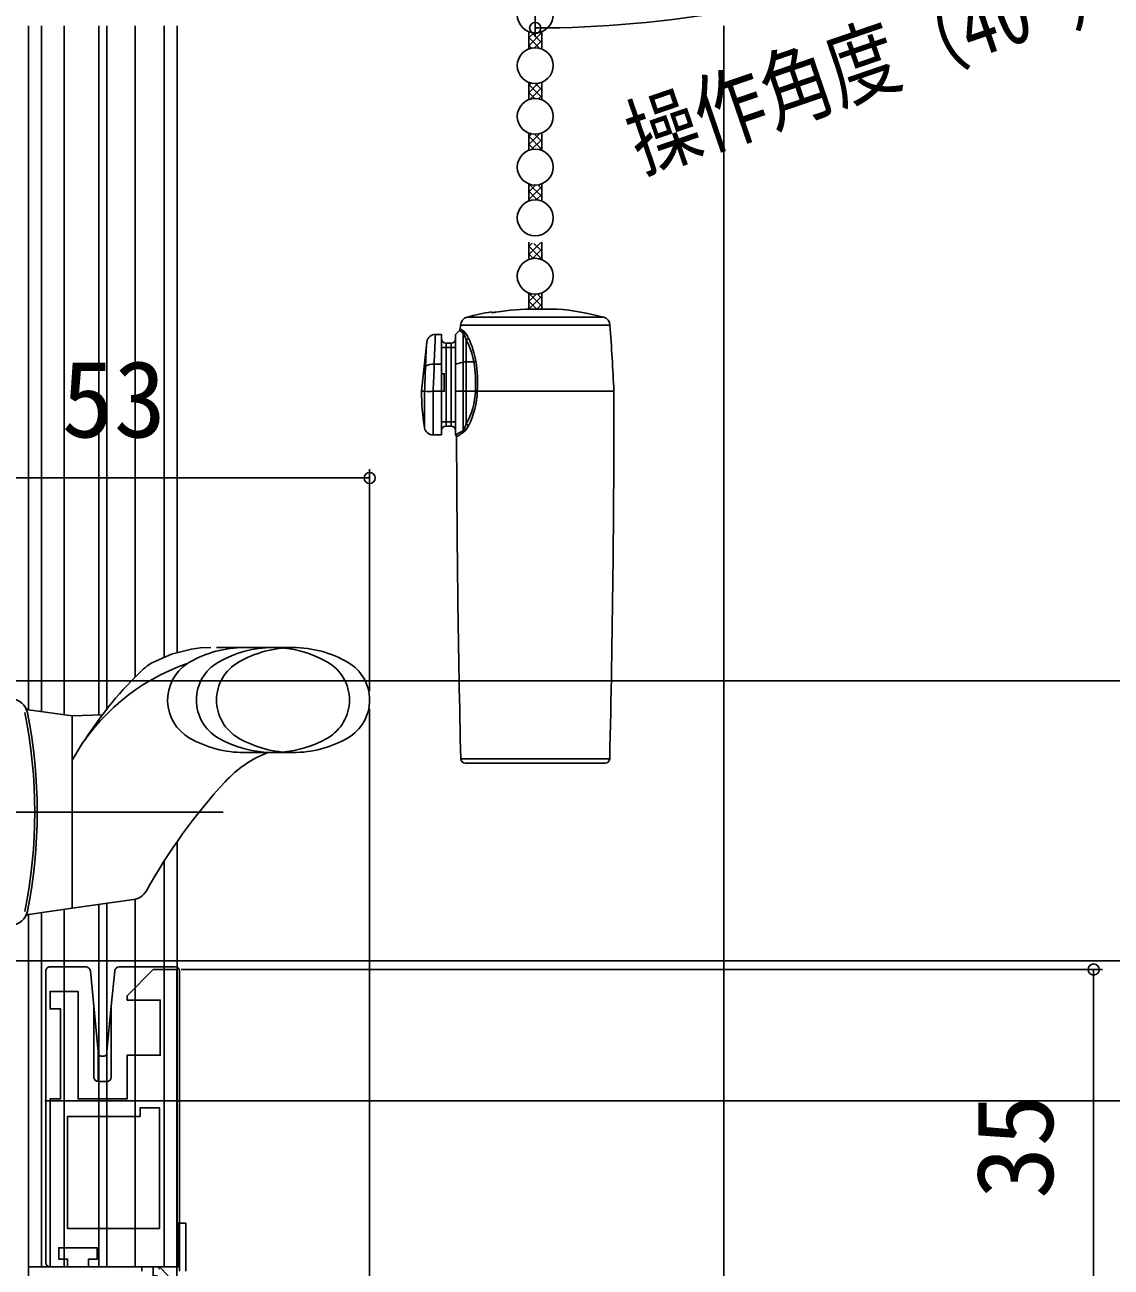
# Model space of a CAD drawing. Units: millimetres, scale not verified. Extents: x -525 to 525, y -783 to 778.
# Drawn here: x -254.4 to -130.2, y -11.6 to 130.4 of the extents above; entities that cross this region are included whole.
import ezdxf
from ezdxf.enums import TextEntityAlignment as Align

# ---------------------------------------------------------------- set-up
doc = ezdxf.new("R2010")
doc.units = ezdxf.units.MM
doc.header["$LTSCALE"] = 4
for name, color, linetype in [('0-2_YKK_11', 7, 'Continuous'), ('0-3_YKK_11E', 7, 'Continuous'), ('0-4_YKK_12', 2, 'Continuous'), ('0-5_YKK_13', 4, 'Continuous'), ('0-7_YKK_D', 6, 'Continuous'), ('0-9_YSS_K', 3, 'Continuous')]:
    doc.layers.add(name, color=color, linetype=linetype)
doc.styles.add('ＭＳ ゴシック', font='')
doc.styles.get('ＭＳ ゴシック').set_extended_font_data('MS Gothic')

msp = doc.modelspace()

# ---------------------------------------------------------------- linework, layer by layer
at = {"layer": '0-2_YKK_11'}
msp.add_lwpolyline([(-368, -32.576), (-307.4, -32.576), (-307.4, -60.576), (-304, -60.576), (-304, -58.676), (-304.5, -58.176), (-305, -57.676), (-305, -32.576), (-254, -32.576), (-254, -31.076), (-241.5, -31.076), (-241.5, -32.576), (-239, -32.576), (-239, -28.576), (-254, -28.576), (-254, 23.424), (-255.8, 23.424), (-255.8, 21.424), (-264, 21.424), (-264, 18.124)], dxfattribs=at)
at = {"layer": '0-3_YKK_11E'}
msp.add_lwpolyline([(-238.031, -12.576), (-239.031, -11.576), (-247.131, -11.576), (-247.131, -10.676), (-246.131, -10.676), (-246.131, -9.376), (-250.531, -9.376), (-250.531, -10.676), (-249.531, -10.676), (-249.531, -11.576), (-251.531, -11.576), (-251.531, 7.624), (-250.331, 7.624), (-250.331, 17.924), (-251.531, 17.924), (-251.531, 19.924), (-248.331, 19.924), (-248.331, 7.624), (-242.731, 7.624), (-242.731, 12.624), (-238.931, 12.624), (-238.931, 18.924), (-242.731, 18.924), (-242.731, 19.424), (-239.731, 22.424), (-237.031, 22.424), (-237.031, -12.576)], dxfattribs=at)
msp.add_lwpolyline([(-239.031, -7.176), (-239.031, 6.624), (-241.231, 6.624), (-241.231, 5.624), (-249.531, 5.624), (-249.531, -7.176)], close=True, dxfattribs=at)
at = {"layer": '0-4_YKK_12'}
for p, q in [((-254, 130.3), (-254, 52.127)), ((-252.5, 130.3), (-252.5, 51.916)), ((-249.9, 130.3), (-249.9, 51.55)), ((-245.95, 130.3), (-245.95, 51.53)), ((-245.05, 130.3), (-245.05, 52.188)), ((-241.8, 130.3), (-241.8, 55.855)), ((-238.5, 130.3), (-238.5, 58.141)), ((-237.003, 130.3), (-237.001, 58.693)), ((-237.001, 37.045), (-237, -11.576)), ((-238.5, 34.801), (-238.5, -11.576)), ((-245.95, 29.852), (-245.95, -11.576)), ((-245.05, 29.979), (-245.05, -11.576)), ((-241.8, 30.445), (-241.8, -11.576)), ((-254, 28.721), (-254, 22.924)), ((-254, 28.721), (-254, 12.354)), ((-253.998, 28.721), (-253.998, -11.57)), ((-252.5, 28.932), (-252.5, -11.576)), ((-249.9, 29.297), (-249.9, -11.576)), ((-237, -11.576), (-254, -11.576))]:
    msp.add_line(p, q, dxfattribs=at)
at = {"layer": '0-5_YKK_13'}
for p, q in [((-196.818, 129.642), (-196.818, 127.658)), ((-196.818, 128.024), (-195.318, 129.524)), ((-196.818, 128.922), (-196.234, 129.507)), ((-196.485, 129.543), (-195.318, 128.376)), ((-195.599, 129.554), (-195.318, 129.274)), ((-195.318, 129.642), (-195.318, 127.658)), ((-196.818, 128.978), (-195.582, 127.741)), ((-196.818, 128.08), (-196.494, 127.755)), ((-196.146, 127.799), (-195.318, 128.626)), ((-195.369, 127.677), (-195.318, 127.728)), ((-196.818, 123.842), (-196.818, 121.858)), ((-196.818, 123.534), (-196.586, 123.766)), ((-196.818, 122.636), (-195.725, 123.729)), ((-196.818, 123.59), (-195.318, 122.09)), ((-196.031, 123.7), (-195.318, 122.988)), ((-195.318, 123.842), (-195.318, 121.858)), ((-196.818, 122.692), (-196.126, 121.999)), ((-196.636, 121.92), (-195.318, 123.238)), ((-195.693, 121.965), (-195.318, 122.34)), ((-196.818, 118.042), (-196.818, 116.058)), ((-196.818, 116.721), (-195.581, 117.959)), ((-196.818, 117.619), (-196.493, 117.945)), ((-196.146, 117.901), (-195.318, 117.073)), ((-195.37, 118.023), (-195.318, 117.971)), ((-195.318, 118.042), (-195.318, 116.058)), ((-196.818, 117.675), (-195.318, 116.175)), ((-196.818, 116.777), (-196.234, 116.193)), ((-196.484, 116.157), (-195.318, 117.323)), ((-195.598, 116.145), (-195.318, 116.425)), ((-196.818, 112.242), (-196.818, 110.258)), ((-196.818, 112.231), (-196.81, 112.239)), ((-196.747, 112.216), (-195.318, 110.787)), ((-195.318, 112.242), (-195.318, 110.258)), ((-196.818, 111.333), (-196.051, 112.1)), ((-196.818, 110.435), (-195.318, 111.935)), ((-196.818, 111.389), (-195.813, 110.384)), ((-195.958, 110.397), (-195.318, 111.037)), ((-195.757, 112.124), (-195.318, 111.685)), ((-196.818, 110.491), (-196.645, 110.317)), ((-196.818, 105.566), (-196.818, 103.582)), ((-196.818, 104.171), (-195.479, 105.51)), ((-196.818, 105.069), (-196.431, 105.456)), ((-196.818, 105.125), (-195.318, 103.625)), ((-196.225, 105.43), (-195.318, 104.523)), ((-195.425, 105.527), (-195.318, 105.421)), ((-195.318, 105.566), (-195.318, 103.582)), ((-196.818, 104.227), (-196.302, 103.71)), ((-196.393, 103.698), (-195.318, 104.773)), ((-195.539, 103.654), (-195.318, 103.875)), ((-196.818, 99.766), (-196.818, 97.914)), ((-196.818, 99.681), (-196.756, 99.743)), ((-196.818, 99.736), (-195.318, 98.236)), ((-196.818, 98.783), (-195.975, 99.626)), ((-195.822, 99.639), (-195.318, 99.134)), ((-195.318, 99.766), (-195.318, 97.924)), ((-196.818, 98.838), (-195.896, 97.917)), ((-196.788, 97.915), (-195.318, 99.385)), ((-195.889, 97.916), (-195.318, 98.487)), ((-188.26, 96.994), (-203.877, 96.994)), ((-201.068, 97.541), (-201.068, 97.609)), ((-196.818, 97.94), (-196.793, 97.915)), ((-193.568, 97.924), (-196.068, 97.924)), ((-205.168, 95.028), (-204.73, 95.466)), ((-204.643, 95.657), (-204.614, 96.096)), ((-204.614, 96.096), (-187.522, 96.096)), ((-204.315, 95.218), (-204.315, 91.847)), ((-209.068, 88.528), (-208.466, 94.122)), ((-207.471, 95.028), (-206.768, 95.028)), ((-206.768, 95.028), (-206.768, 91.608)), ((-206.268, 93.528), (-206.268, 94.028)), ((-205.668, 94.028), (-206.268, 94.028)), ((-205.668, 93.528), (-205.668, 94.028)), ((-205.168, 95.028), (-205.168, 91.608)), ((-203.961, 91.888), (-203.961, 94.411)), ((-206.768, 93.528), (-206.268, 93.528)), ((-206.268, 85.028), (-206.268, 93.528)), ((-206.268, 93.528), (-205.668, 93.528)), ((-205.668, 93.528), (-205.168, 93.528)), ((-205.168, 91.608), (-204.315, 91.847)), ((-205.168, 91.608), (-205.168, 88.528)), ((-204.315, 91.847), (-204.315, 88.528)), ((-203.084, 91.888), (-203.961, 91.888)), ((-203.961, 88.528), (-203.961, 91.888)), ((-206.768, 90.528), (-206.768, 88.528)), ((-209.068, 88.528), (-208.722, 88.528)), ((-208.722, 88.528), (-208.722, 88.528)), ((-208.722, 88.528), (-208.722, 84.363)), ((-207.736, 88.524), (-207.735, 88.528)), ((-207.736, 83.528), (-207.736, 88.524)), ((-206.768, 88.528), (-207.735, 88.528)), ((-206.768, 88.528), (-206.768, 83.528)), ((-205.168, 88.528), (-204.315, 88.528)), ((-205.168, 88.528), (-205.168, 83.528)), ((-204.315, 88.528), (-203.961, 88.528)), ((-204.315, 88.528), (-204.315, 84.006)), ((-202.909, 88.528), (-203.961, 88.528)), ((-203.961, 84.769), (-203.961, 88.528)), ((-202.909, 88.528), (-202.689, 88.528)), ((-187.068, 88.528), (-202.688, 88.528)), ((-206.268, 85.028), (-206.768, 85.028)), ((-206.268, 85.028), (-206.268, 84.528)), ((-206.268, 84.528), (-205.668, 84.528)), ((-205.668, 85.028), (-205.668, 84.528)), ((-205.168, 85.028), (-205.668, 85.028)), ((-206.768, 83.528), (-207.736, 83.528)), ((-205.148, 83.508), (-205.168, 83.528)), ((-223.75, 59.224), (-232.501, 59.224)), ((-240.845, 56.786), (-240.838, 56.791)), ((-249, 51.424), (-253.987, 52.125)), ((-245.548, 51.544), (-249, 51.424)), ((-249, 51.424), (-249, 29.424)), ((-249, 29.424), (-249, 51.424)), ((-187.557, 46.517), (-204.58, 46.517)), ((-204.08, 46.028), (-188.057, 46.028)), ((-231.745, 40.424), (-281.779, 40.424)), ((-249, 29.424), (-241.991, 30.409)), ((-249, 29.424), (-253.987, 28.723)), ((-251.43, 22.724), (-251.531, 22.724)), ((-248.831, 22.724), (-251.43, 22.724)), ((-247.903, 22.724), (-248.831, 22.724)), ((-247.417, 22.724), (-247.903, 22.724)), ((-243.158, 22.724), (-243.644, 22.724)), ((-239.492, 22.724), (-243.158, 22.724)), ((-239.492, 22.724), (-239.431, 22.724)), ((-239.492, 22.72), (-239.492, 22.724)), ((-237.231, 22.724), (-239.431, 22.724)), ((-252.031, 22.224), (-252.031, -11.076)), ((-246.531, 18.236), (-246.919, 22.272)), ((-244.142, 22.272), (-244.531, 18.236)), ((-236.731, -12.076), (-236.731, 22.224)), ((-246.531, 10.124), (-246.531, 18.236)), ((-244.531, 18.236), (-245.031, 13.043)), ((-244.531, 18.236), (-244.531, 10.124)), ((-246.031, 13.043), (-246.007, 12.795)), ((-245.054, 12.795), (-245.031, 13.043)), ((-245.031, 13.043), (-245.031, 9.624)), ((-245.708, 12.524), (-245.353, 12.524)), ((-245.031, 9.624), (-246.031, 9.624)), ((-237, -6.576), (-236, -6.576)), ((-236.8, -6.576), (-236.8, -11.576)), ((-236, -6.576), (-236, -12.076)), ((-241.6, -11.576), (-254, -11.576)), ((-254, -11.576), (-254, -12.076)), ((-251.531, -11.576), (-251.426, -11.576)), ((-251.426, -11.576), (-251.168, -11.576)), ((-251.168, -11.576), (-251.031, -11.576)), ((-246.131, -11.576), (-245.631, -11.576)), ((-245.631, -11.576), (-241.031, -11.576)), ((-239.257, -11.576), (-241.031, -11.576)), ((-241.031, -11.576), (-241.031, -12.076)), ((-239.782, -11.576), (-239.755, -11.602)), ((-236.8, -11.576), (-238.7, -11.576))]:
    msp.add_line(p, q, dxfattribs=at)
for points in [[(-204.73, 95.465), (-204.731, 95.466), (-204.704, 95.448), (-204.626, 95.399), (-204.496, 95.32), (-204.315, 95.218)], [(-204.242, 95.386), (-204.537, 95.58), (-204.616, 95.637), (-204.643, 95.658), (-204.643, 95.657)], [(-204.315, 95.218), (-204.156, 94.931), (-203.961, 94.411)], [(-205.668, 93.528), (-205.668, 85.028), (-206.268, 85.028)], [(-208.577, 92.179), (-208.585, 91.99), (-208.608, 91.394)], [(-206.768, 90.528), (-206.768, 91.608), (-207.614, 91.608)], [(-206.768, 88.528), (-206.468, 88.528), (-206.468, 90.528), (-206.768, 90.528)], [(-204.315, 84.006), (-204.598, 83.86), (-204.827, 83.724), (-205, 83.611), (-205.109, 83.536), (-205.148, 83.509), (-205.144, 83.511)], [(-205.057, 83.3), (-205.06, 83.298), (-205.022, 83.328), (-204.923, 83.405), (-204.764, 83.523), (-204.539, 83.675), (-204.254, 83.842)], [(-203.961, 84.769), (-204.157, 84.271), (-204.315, 84.006)], [(-239.714, 57.572), (-237.632, 58.489), (-235.378, 59.053), (-234.37, 59.18), (-233.156, 59.236)], [(-239.723, 57.572), (-239.9, 57.471), (-240.074, 57.364), (-240.244, 57.251), (-240.411, 57.133), (-240.632, 56.964), (-240.846, 56.784)], [(-239.723, 57.572), (-239.9, 57.471), (-240.074, 57.364), (-240.244, 57.251), (-240.411, 57.133), (-240.632, 56.964), (-240.838, 56.791)], [(-223.75, 47.224), (-226.634, 47.224), (-229.625, 47.224)], [(-246.031, 9.624), (-246.031, 13.043), (-246.531, 18.236)], [(-239.755, -11.602), (-239.755, -12.576), (-239.256, -12.576)], [(-239.031, -11.776), (-239.031, -11.802), (-239.257, -11.576)]]:
    msp.add_lwpolyline(points, dxfattribs=at)
for centre in [(-196.068, 131.55), (-196.068, 125.75), (-196.068, 119.95), (-196.068, 114.15), (-196.068, 108.35), (-196.068, 101.674)]:
    msp.add_circle(centre, 2.05, dxfattribs=at)
for centre, radius, start, end in [((-203.616, 96.029), 1, 105.08664, 176.13121), ((-196.068, 68.028), 30, 99.59407, 105.08664), ((-200.997, 99.672), 2.132, 268.08066, 281.59628), ((-196.068, 68.028), 29.896, 90, 98.65727), ((-196.068, 68.028), 30, 74.91336, 85.21981), ((-188.52, 96.029), 1, 3.86879, 74.91336), ((-204.943, 95.678), 0.3, 315.0979, 356.08699), ((-204.557, 95.423), 0.317, 319.82581, 353.2347), ((-205.465, 93.949), 1.887, 20.43392, 49.59767), ((-686.383, 62.36), 500, 3, 3.86879), ((-168.884, 90.867), 39.715, 175.2981, 178.10674), ((-207.476, 94.032), 0.993, 89.78669, 171.37531), ((-124.108, 89.815), 83.525, 176.43261, 178.76977), ((-206.268, 94.528), 0.5, 180, 270), ((-205.668, 94.528), 0.5, 270, 0), ((-204.041, 94.795), 0.392, 281.81457, 331.4072), ((-212.067, 90.18), 9.144, 10.76461, 27.56232), ((-212.888, 90.225), 10.182, 9.77589, 25.49037), ((-452.862, 99.686), 244.395, 357.38327, 358.05567), ((-207.865, 90.359), 1.274, 78.62238, 125.68459), ((-481.702, 100.811), 274.243, 357.43298, 358.07696), ((-203.981, 90.515), 1.373, 89.16916, 104.06203), ((-216.773, 89.493), 13.896, 356.0829, 9.92597), ((-203.191, 92.696), 0.815, 277.55365, 294.48996), ((-217.712, 89.521), 15.056, 356.21989, 9.30203), ((-183.818, 88.528), 25.25, 180, 189.49424), ((-208.208, 93.983), 5.479, 264.61081, 274.93912), ((-211.054, 88.781), 8.149, 330.51023, 358.22402), ((-211.65, 88.735), 8.964, 332.39787, 358.6776), ((-215.751, 88.528), 12.842, 0, 0.06834), ((-203.338, 80.771), 7.784, 85.21078, 86.83674), ((-1993.568, 88.528), 1806.5, 358.66742, 0), ((-207.736, 84.528), 1, 189.49424, 270), ((-206.268, 84.028), 0.5, 90, 180), ((-205.668, 84.028), 0.5, 0, 90), ((-204.586, 83.811), 0.333, 5.33754, 35.61), ((-205.319, 85.203), 1.728, 308.05524, 338.92488), ((-204.08, 84.341), 0.445, 32.84838, 74.50016), ((-205.361, 83.296), 0.3, 0.59396, 44.70299), ((1601.432, 88.528), 1806.5, 180.16582, 181.33258), ((-229.339, 46.693), 12.531, 90, 119.86283), ((-226.049, 46.693), 12.531, 60.13717, 119.86283), ((-223.75, 46.693), 12.531, 90, 119.86283), ((-223.75, 46.693), 12.531, 60.13717, 90), ((-228.09, 34.794), 23.9, 108.95566, 151.0326), ((-233.089, 53.224), 5, 123.24149, 240.13717), ((-233.089, 53.224), 5, 119.86283, 123.24149), ((-229.799, 53.224), 5, 119.86283, 240.13717), ((-227.5, 53.224), 5, 119.86283, 240.13717), ((-222.299, 53.224), 5, 299.86283, 60.13717), ((-220, 53.224), 5, 299.86283, 60.13717), ((-211.3, 25.544), 43, 133.40017, 147.51539), ((-256.085, 51.374), 2, 11.31689, 85), ((-311.08, 40.424), 57.8, 348.63714, 11.36286), ((-253.917, 52.62), 0.5, 209.89723, 262), ((-310.8, 40.424), 57.8, 348.68311, 11.31689), ((-229.339, 59.755), 12.531, 240.13717, 270), ((-226.049, 59.755), 12.531, 240.13717, 299.86283), ((-223.75, 59.755), 12.531, 240.13717, 270), ((-223.75, 59.755), 12.531, 270, 299.86283), ((-221.931, 35.104), 13, 111.21039, 137.46476), ((-204.08, 46.528), 0.5, 181.33258, 270), ((-188.057, 46.528), 0.5, 270, 358.66742), ((-182.877, -0.726), 66, 137.46476, 150.85713), ((-242.269, 32.389), 2, 278, 330.85713), ((-256.085, 29.474), 2, 275, 348.68311), ((-253.917, 28.228), 0.5, 98, 150.10277), ((-247.417, 22.224), 0.5, 5.5, 90), ((-243.644, 22.224), 0.5, 90, 174.5), ((-237.231, 22.224), 0.5, 0.03924, 89.96081), ((-245.708, 12.824), 0.3, 185.5, 270), ((-245.353, 12.824), 0.3, 270, 354.5), ((-246.031, 10.124), 0.5, 180, 270), ((-245.031, 10.124), 0.5, 270, 0)]:
    msp.add_arc(centre, radius, start, end, dxfattribs=at)
for centre, major_axis, ratio, start_param, end_param in [((-251.531, 22.224), (0.5, 0), 0.999962, 1.5707963, 3.1415927), ((-237.231, 22.224), (-0.527, 0), 0.948965, 4.7110867, 4.712389), ((-251.531, -11.076), (0.5, 0), 0.999962, 3.1415927, 4.712389), ((-251.426, -11.076), (-0.5, 0), 0.999962, 1.5620697, 1.5707963)]:
    msp.add_ellipse(centre, major_axis=major_axis, ratio=ratio, start_param=start_param, end_param=end_param, dxfattribs=at)
at = {"layer": '0-7_YKK_D'}
for p, q in [((-196.068, 208.8), (-196.068, 129.057)), ((-215, 54.224), (-215, 79.613)), ((-268, 78.613), (-215, 78.613)), ((-267, 55.424), (-57, 55.424)), ((-215, 52.224), (-215, -101.576)), ((-253.9, 23.424), (-77, 23.424)), ((-252.128, 23.424), (-57, 23.424)), ((-252, 23.424), (-57, 23.424)), ((-236.531, 22.424), (-131.231, 22.424)), ((-132.231, 22.424), (-132.231, -12.576)), ((-252.128, 7.424), (-57, 7.424)), ((-235, 7.424), (-37, 7.424)), ((-234, 7.424), (-37, 7.424))]:
    msp.add_line(p, q, dxfattribs=at)
for centre in [(-196.068, 130.057), (-215, 78.613), (-132.231, 22.424)]:
    msp.add_circle(centre, 0.637, dxfattribs=at)
msp.add_arc((-196.068, 258.246), 128.189, 270, 310, dxfattribs=at)
at = {"layer": '0-9_YSS_K'}
msp.add_line((-174.5, 130.3), (-174.5, -12.576), dxfattribs=at)

# ---------------------------------------------------------------- texts
at = {"layer": '0-7_YKK_D', "style": 'ＭＳ ゴシック', "width": 0.8}
msp.add_text('操作角度（40ﾟ）', height=7.331, rotation=18.915, dxfattribs=at).set_placement((-183.296, 111.393), align=Align.BOTTOM_LEFT)
at = {"layer": '0-7_YKK_D', "style": 'ＭＳ ゴシック'}
msp.add_text('53', height=8.798, dxfattribs=at).set_placement((-250.227, 80.613), align=Align.BOTTOM_LEFT)
msp.add_text('35', height=8.798, rotation=90, dxfattribs=at).set_placement((-134.231, -3.803), align=Align.BOTTOM_LEFT)

doc.saveas('drawing.dxf')
